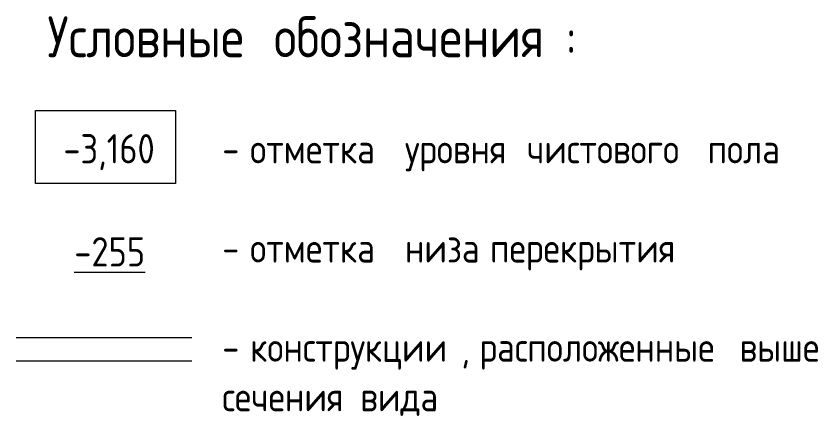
# Model space of a CAD drawing. Header units: millimetres. Extents: x -11886 to 147109, y 276 to 46084.
# Drawn here: x 61790 to 68636, y 1568 to 4983 of the extents above; entities that cross this region are included whole.
import ezdxf

# ---------------------------------------------------------------- set-up
doc = ezdxf.new("R2010")
doc.units = ezdxf.units.MM
doc.linetypes.add('ADSK_Сверху', pattern=[4.5, 3, -1.5])
doc.layers.add('Аннотация', color=7, linetype='Continuous', lineweight=20)
doc.layers.add('Линии', color=7, linetype='Continuous', lineweight=9, true_color=0x00a600)
doc.styles.add('GOST Common', font='GOST_Common.ttf', dxfattribs={"width": 0.9, "height": 350})
doc.styles.add('GOST Common_1', font='GOST_Common.ttf', dxfattribs={"width": 0.9, "height": 250})

msp = doc.modelspace()

# ---------------------------------------------------------------- linework, layer by layer
at = {"layer": 'Аннотация', "lineweight": 9, "flags": 128}
msp.add_lwpolyline([(61957.29, 4175.18), (63151.79, 4175.18), (63151.79, 3552.18), (61957.29, 3552.18)], close=True, dxfattribs=at)
at = {"layer": 'Линии', "linetype": 'ADSK_Сверху'}
for p, q in [((61790, 2238.64), (63290, 2238.64)), ((61790, 2038.64), (63290, 2038.64))]:
    msp.add_line(p, q, dxfattribs=at)

# ---------------------------------------------------------------- texts
at = {"layer": 'Аннотация', "lineweight": 9, "attachment_point": 1}
for s, insert, char_height, width, style in [('Условные', (62057.29, 4980.44), 350, 2215.0626, 'GOST Common'), ('\\fGOST Common|b0|i0|c204|p34|;\\W.9; ', (63884.9, 4980.44), 350, 129.8734, 'GOST Common'), ('обозначения', (63992.05, 4980.44), 350, 3015.9484, 'GOST Common'), ('\\fGOST Common|b0|i0|c204|p34|;\\W.9;:', (66480.46, 4980.44), 350, 115.443, 'GOST Common'), (' -3,160 ', (62057.29, 3974.61), 250, 1197.7211, 'GOST Common_1'), ('\\fGOST Common|b0|i0|c204|p34|;\\W.9; ', (65032.56, 3974.61), 250, 93.7974, 'GOST Common_1'), ('\\fGOST Common|b0|i0|c204|p34|;\\W.9; ', (66074.36, 3974.61), 250, 93.7974, 'GOST Common_1'), ('\\fGOST Common|b0|i0|c204|p34|;\\W.9; ', (67616.22, 3974.61), 250, 93.7974, 'GOST Common_1'), ('- ', (63550.23, 3974.61), 250, 288.6075, 'GOST Common_1'), ('отметка', (63788.36, 3974.61), 250, 1507.9742, 'GOST Common_1'), ('уровня', (65109.95, 3974.61), 250, 1168.8604, 'GOST Common_1'), ('чистового', (66151.75, 3974.61), 250, 1774.9361, 'GOST Common_1'), ('пола', (67693.61, 3974.61), 250, 800.8858, 'GOST Common_1'), ('\\fGOST Common|b0|i0|c204|p34|;\\W.9; ', (65032.56, 3127.94), 250, 93.7974, 'GOST Common_1'), ('низа', (65109.95, 3127.94), 250, 786.4554, 'GOST Common_1'), ('\\fGOST Common|b0|i0|c204|p34|;\\W.9; ', (65758.84, 3127.94), 250, 93.7974, 'GOST Common_1'), ('\\fGOST Common|b0|i0|c204|p34|;\\W.9; ', (67503.11, 3127.94), 250, 93.7974, 'GOST Common_1'), ('отметка', (63788.36, 3127.94), 250, 1507.9742, 'GOST Common_1'), ('перекрытия', (65836.23, 3127.94), 250, 2020.2525, 'GOST Common_1'), ('- ', (63550.23, 3127.94), 250, 288.6075, 'GOST Common_1'), ('\\fGOST Common|b0|i0|c204|p34|;\\W.9; ', (67890.06, 2281.28), 250, 93.7974, 'GOST Common_1'), ('конструкции', (63788.36, 2281.28), 250, 2186.2018, 'GOST Common_1'), ('расположенные', (65746.94, 2281.28), 250, 2597.4675, 'GOST Common_1'), ('выше', (67967.45, 2281.28), 250, 851.3921, 'GOST Common_1'), ('- ', (63550.23, 2281.28), 250, 288.6075, 'GOST Common_1'), (', ', (65592.16, 2281.28), 250, 187.5949, 'GOST Common_1'), ('\\fGOST Common|b0|i0|c204|p34|;\\W.9; ', (64651.56, 1857.94), 250, 93.7974, 'GOST Common_1'), ('сечения', (63550.23, 1857.94), 250, 1334.8097, 'GOST Common_1'), ('вида', (64728.95, 1857.94), 250, 800.8858, 'GOST Common_1')]:
    msp.add_mtext(s, dxfattribs=dict(at, insert=insert, char_height=char_height, width=width, style=style))
at = {"layer": 'Аннотация', "color": 253, "lineweight": 9, "true_color": 0xaaaaaa, "insert": (62287.06, 3094.61), "char_height": 250, "width": 779.2402, "attachment_point": 1, "style": 'GOST Common_1'}
msp.add_mtext('\\L-255', dxfattribs=at)

doc.saveas('drawing.dxf')
